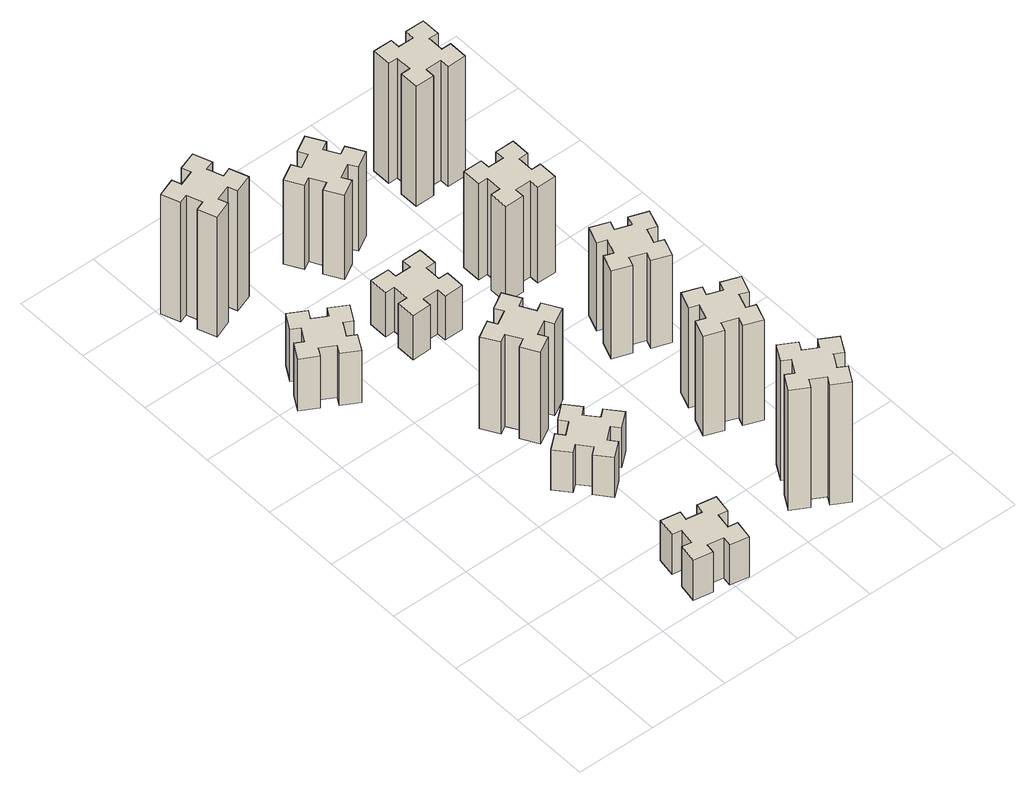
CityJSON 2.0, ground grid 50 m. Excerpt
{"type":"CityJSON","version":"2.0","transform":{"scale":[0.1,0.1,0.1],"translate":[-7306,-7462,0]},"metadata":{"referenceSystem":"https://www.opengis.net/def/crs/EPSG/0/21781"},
"CityObjects":{
"building1":{"type":"Building","attributes":{"class":"1000","function":"1000","usage":"1000","yearOfConstruction":2016,"roofType":"1000","measuredHeight":30,"storeysAboveGround":30,"storeysBelowGround":0},"geometry":[{"type":"Solid","lod":"1","boundaries":[[[[0,1,2,3,4,5,6,7,8,9,10,11,12,13,14,15,16,17,18,19]],[[17,16,20,21]],[[16,15,22,20]],[[15,14,23,22]],[[14,13,24,23]],[[13,12,25,24]],[[12,11,26,25]],[[11,10,27,26]],[[10,9,28,27]],[[9,8,29,28]],[[8,7,30,29]],[[7,6,31,30]],[[6,5,32,31]],[[5,4,33,32]],[[4,3,34,33]],[[3,2,35,34]],[[2,1,36,35]],[[1,0,37,36]],[[0,19,38,37]],[[19,18,39,38]],[[18,17,21,39]],[[24,25,26,27,28,29,30,31,32,33,34,35,36,37,38,39,21,20,22,23]]]]}]},
"building2":{"type":"Building","attributes":{"class":"1000","function":"1000","usage":"1000","yearOfConstruction":2016,"roofType":"1000","measuredHeight":39,"storeysAboveGround":30,"storeysBelowGround":0},"geometry":[{"type":"Solid","lod":"1","boundaries":[[[[40,41,42,43,44,45,46,47,48,49,50,51,52,53,54,55,56,57,58,59]],[[57,56,60,61]],[[56,55,62,60]],[[55,54,63,62]],[[54,53,64,63]],[[53,52,65,64]],[[52,51,66,65]],[[51,50,67,66]],[[50,49,68,67]],[[49,48,69,68]],[[48,47,70,69]],[[47,46,71,70]],[[46,45,72,71]],[[45,44,73,72]],[[44,43,74,73]],[[43,42,75,74]],[[42,41,76,75]],[[41,40,77,76]],[[40,59,78,77]],[[59,58,79,78]],[[58,57,61,79]],[[64,65,66,67,68,69,70,71,72,73,74,75,76,77,78,79,61,60,62,63]]]]}]},
"building3":{"type":"Building","attributes":{"class":"1000","function":"1000","usage":"1000","yearOfConstruction":2016,"roofType":"1000","measuredHeight":90,"storeysAboveGround":30,"storeysBelowGround":0},"geometry":[{"type":"Solid","lod":"1","boundaries":[[[[80,81,82,83,84,85,86,87,88,89,90,91,92,93,94,95,96,97,98,99]],[[97,96,100,101]],[[96,95,102,100]],[[95,94,103,102]],[[94,93,104,103]],[[93,92,105,104]],[[92,91,106,105]],[[91,90,107,106]],[[90,89,108,107]],[[89,88,109,108]],[[88,87,110,109]],[[87,86,111,110]],[[86,85,112,111]],[[85,84,113,112]],[[84,83,114,113]],[[83,82,115,114]],[[82,81,116,115]],[[81,80,117,116]],[[80,99,118,117]],[[99,98,119,118]],[[98,97,101,119]],[[104,105,106,107,108,109,110,111,112,113,114,115,116,117,118,119,101,100,102,103]]]]}]},
"building4":{"type":"Building","attributes":{"class":"1000","function":"1000","usage":"1000","yearOfConstruction":2016,"roofType":"1000","measuredHeight":30,"storeysAboveGround":30,"storeysBelowGround":0},"geometry":[{"type":"Solid","lod":"1","boundaries":[[[[120,121,122,123,124,125,126,127,128,129,130,131,132,133,134,135,136,137,138,139]],[[137,136,140,141]],[[136,135,142,140]],[[135,134,143,142]],[[134,133,144,143]],[[133,132,145,144]],[[132,131,146,145]],[[131,130,147,146]],[[130,129,148,147]],[[129,128,149,148]],[[128,127,150,149]],[[127,126,151,150]],[[126,125,152,151]],[[125,124,153,152]],[[124,123,154,153]],[[123,122,155,154]],[[122,121,156,155]],[[121,120,157,156]],[[120,139,158,157]],[[139,138,159,158]],[[138,137,141,159]],[[144,145,146,147,148,149,150,151,152,153,154,155,156,157,158,159,141,140,142,143]]]]}]},
"building5":{"type":"Building","attributes":{"class":"1000","function":"1000","usage":"1000","yearOfConstruction":2016,"roofType":"1000","measuredHeight":69,"storeysAboveGround":30,"storeysBelowGround":0},"geometry":[{"type":"Solid","lod":"1","boundaries":[[[[160,161,162,163,164,165,166,167,168,169,170,171,172,173,174,175,176,177,178,179]],[[177,176,180,181]],[[176,175,182,180]],[[175,174,183,182]],[[174,173,184,183]],[[173,172,185,184]],[[172,171,186,185]],[[171,170,187,186]],[[170,169,188,187]],[[169,168,189,188]],[[168,167,190,189]],[[167,166,191,190]],[[166,165,192,191]],[[165,164,193,192]],[[164,163,194,193]],[[163,162,195,194]],[[162,161,196,195]],[[161,160,197,196]],[[160,179,198,197]],[[179,178,199,198]],[[178,177,181,199]],[[184,185,186,187,188,189,190,191,192,193,194,195,196,197,198,199,181,180,182,183]]]]}]},
"building6":{"type":"Building","attributes":{"class":"1000","function":"1000","usage":"1000","yearOfConstruction":2016,"roofType":"1000","measuredHeight":33,"storeysAboveGround":30,"storeysBelowGround":0},"geometry":[{"type":"Solid","lod":"1","boundaries":[[[[200,201,202,203,204,205,206,207,208,209,210,211,212,213,214,215,216,217,218,219]],[[217,216,220,221]],[[216,215,222,220]],[[215,214,223,222]],[[214,213,224,223]],[[213,212,225,224]],[[212,211,226,225]],[[211,210,227,226]],[[210,209,228,227]],[[209,208,229,228]],[[208,207,230,229]],[[207,206,231,230]],[[206,205,232,231]],[[205,204,233,232]],[[204,203,234,233]],[[203,202,235,234]],[[202,201,236,235]],[[201,200,237,236]],[[200,219,238,237]],[[219,218,239,238]],[[218,217,221,239]],[[224,225,226,227,228,229,230,231,232,233,234,235,236,237,238,239,221,220,222,223]]]]}]},
"building7":{"type":"Building","attributes":{"class":"1000","function":"1000","usage":"1000","yearOfConstruction":2016,"roofType":"1000","measuredHeight":90,"storeysAboveGround":30,"storeysBelowGround":0},"geometry":[{"type":"Solid","lod":"1","boundaries":[[[[240,241,242,243,244,245,246,247,248,249,250,251,252,253,254,255,256,257,258,259]],[[257,256,260,261]],[[256,255,262,260]],[[255,254,263,262]],[[254,253,264,263]],[[253,252,265,264]],[[252,251,266,265]],[[251,250,267,266]],[[250,249,268,267]],[[249,248,269,268]],[[248,247,270,269]],[[247,246,271,270]],[[246,245,272,271]],[[245,244,273,272]],[[244,243,274,273]],[[243,242,275,274]],[[242,241,276,275]],[[241,240,277,276]],[[240,259,278,277]],[[259,258,279,278]],[[258,257,261,279]],[[264,265,266,267,268,269,270,271,272,273,274,275,276,277,278,279,261,260,262,263]]]]}]},
"building8":{"type":"Building","attributes":{"class":"1000","function":"1000","usage":"1000","yearOfConstruction":2016,"roofType":"1000","measuredHeight":63,"storeysAboveGround":30,"storeysBelowGround":0},"geometry":[{"type":"Solid","lod":"1","boundaries":[[[[280,281,282,283,284,285,286,287,288,289,290,291,292,293,294,295,296,297,298,299]],[[297,296,300,301]],[[296,295,302,300]],[[295,294,303,302]],[[294,293,304,303]],[[293,292,305,304]],[[292,291,306,305]],[[291,290,307,306]],[[290,289,308,307]],[[289,288,309,308]],[[288,287,310,309]],[[287,286,311,310]],[[286,285,312,311]],[[285,284,313,312]],[[284,283,314,313]],[[283,282,315,314]],[[282,281,316,315]],[[281,280,317,316]],[[280,299,318,317]],[[299,298,319,318]],[[298,297,301,319]],[[304,305,306,307,308,309,310,311,312,313,314,315,316,317,318,319,301,300,302,303]]]]}]},
"building9":{"type":"Building","attributes":{"class":"1000","function":"1000","usage":"1000","yearOfConstruction":2016,"roofType":"1000","measuredHeight":75,"storeysAboveGround":30,"storeysBelowGround":0},"geometry":[{"type":"Solid","lod":"1","boundaries":[[[[320,321,322,323,324,325,326,327,328,329,330,331,332,333,334,335,336,337,338,339]],[[337,336,340,341]],[[336,335,342,340]],[[335,334,343,342]],[[334,333,344,343]],[[333,332,345,344]],[[332,331,346,345]],[[331,330,347,346]],[[330,329,348,347]],[[329,328,349,348]],[[328,327,350,349]],[[327,326,351,350]],[[326,325,352,351]],[[325,324,353,352]],[[324,323,354,353]],[[323,322,355,354]],[[322,321,356,355]],[[321,320,357,356]],[[320,339,358,357]],[[339,338,359,358]],[[338,337,341,359]],[[344,345,346,347,348,349,350,351,352,353,354,355,356,357,358,359,341,340,342,343]]]]}]},
"building10":{"type":"Building","attributes":{"class":"1000","function":"1000","usage":"1000","yearOfConstruction":2016,"roofType":"1000","measuredHeight":66,"storeysAboveGround":30,"storeysBelowGround":0},"geometry":[{"type":"Solid","lod":"1","boundaries":[[[[360,361,362,363,364,365,366,367,368,369,370,371,372,373,374,375,376,377,378,379]],[[377,376,380,381]],[[376,375,382,380]],[[375,374,383,382]],[[374,373,384,383]],[[373,372,385,384]],[[372,371,386,385]],[[371,370,387,386]],[[370,369,388,387]],[[369,368,389,388]],[[368,367,390,389]],[[367,366,391,390]],[[366,365,392,391]],[[365,364,393,392]],[[364,363,394,393]],[[363,362,395,394]],[[362,361,396,395]],[[361,360,397,396]],[[360,379,398,397]],[[379,378,399,398]],[[378,377,381,399]],[[384,385,386,387,388,389,390,391,392,393,394,395,396,397,398,399,381,380,382,383]]]]}]},
"building11":{"type":"Building","attributes":{"class":"1000","function":"1000","usage":"1000","yearOfConstruction":2016,"roofType":"1000","measuredHeight":72,"storeysAboveGround":30,"storeysBelowGround":0},"geometry":[{"type":"Solid","lod":"1","boundaries":[[[[400,401,402,403,404,405,406,407,408,409,410,411,412,413,414,415,416,417,418,419]],[[417,416,420,421]],[[416,415,422,420]],[[415,414,423,422]],[[414,413,424,423]],[[413,412,425,424]],[[412,411,426,425]],[[411,410,427,426]],[[410,409,428,427]],[[409,408,429,428]],[[408,407,430,429]],[[407,406,431,430]],[[406,405,432,431]],[[405,404,433,432]],[[404,403,434,433]],[[403,402,435,434]],[[402,401,436,435]],[[401,400,437,436]],[[400,419,438,437]],[[419,418,439,438]],[[418,417,421,439]],[[424,425,426,427,428,429,430,431,432,433,434,435,436,437,438,439,421,420,422,423]]]]}]},
"building12":{"type":"Building","attributes":{"class":"1000","function":"1000","usage":"1000","yearOfConstruction":2016,"roofType":"1000","measuredHeight":90,"storeysAboveGround":30,"storeysBelowGround":0},"geometry":[{"type":"Solid","lod":"1","boundaries":[[[[440,441,442,443,444,445,446,447,448,449,450,451,452,453,454,455,456,457,458,459]],[[457,456,460,461]],[[456,455,462,460]],[[455,454,463,462]],[[454,453,464,463]],[[453,452,465,464]],[[452,451,466,465]],[[451,450,467,466]],[[450,449,468,467]],[[449,448,469,468]],[[448,447,470,469]],[[447,446,471,470]],[[446,445,472,471]],[[445,444,473,472]],[[444,443,474,473]],[[443,442,475,474]],[[442,441,476,475]],[[441,440,477,476]],[[440,459,478,477]],[[459,458,479,478]],[[458,457,461,479]],[[464,465,466,467,468,469,470,471,472,473,474,475,476,477,478,479,461,460,462,463]]]]}]}
},
"vertices":[
[866,274,0],[848,175,0],[789,186,0],[768,67,0],[887,47,0],[897,106,0],[995,88,0],[985,29,0],[1103,8,0],[1124,127,0],[1065,137,0],[1082,235,0],[1141,225,0],[1162,343,0],[1044,364,0],[1034,305,0],[935,322,0],[946,381,0],[827,402,0],[807,284,0],[935,322,300],[946,381,300],[1034,305,300],[1044,364,300],[1162,343,300],[1141,225,300],[1082,235,300],[1065,137,300],[1124,127,300],[1103,8,300],[985,29,300],[995,88,300],[897,106,300],[887,47,300],[768,67,300],[789,186,300],[848,175,300],[866,274,300],[807,284,300],[827,402,300],
[396,2427,0],[446,2514,0],[498,2484,0],[558,2588,0],[454,2648,0],[424,2596,0],[337,2646,0],[367,2698,0],[263,2758,0],[203,2654,0],[255,2624,0],[205,2537,0],[153,2567,0],[93,2463,0],[197,2403,0],[227,2455,0],[314,2405,0],[284,2353,0],[388,2293,0],[448,2397,0],[314,2405,390],[284,2353,390],[227,2455,390],[197,2403,390],[93,2463,390],[153,2567,390],[205,2537,390],[255,2624,390],[203,2654,390],[263,2758,390],[367,2698,390],[337,2646,390],[424,2596,390],[454,2648,390],[558,2588,390],[498,2484,390],[446,2514,390],[396,2427,390],[448,2397,390],[388,2293,390],
[216,3245,0],[310,3279,0],[330,3223,0],[443,3264,0],[402,3377,0],[346,3356,0],[312,3450,0],[368,3470,0],[327,3583,0],[214,3542,0],[235,3486,0],[141,3452,0],[120,3508,0],[7,3467,0],[49,3354,0],[105,3375,0],[139,3281,0],[83,3260,0],[124,3147,0],[237,3189,0],[139,3281,900],[83,3260,900],[105,3375,900],[49,3354,900],[7,3467,900],[120,3508,900],[141,3452,900],[235,3486,900],[214,3542,900],[327,3583,900],[368,3470,900],[312,3450,900],[346,3356,900],[402,3377,900],[443,3264,900],[330,3223,900],[310,3279,900],[216,3245,900],[237,3189,900],[124,3147,900],
[998,1029,0],[1074,1093,0],[1113,1047,0],[1205,1124,0],[1128,1216,0],[1082,1178,0],[1017,1254,0],[1063,1293,0],[986,1385,0],[894,1308,0],[933,1262,0],[856,1197,0],[818,1243,0],[726,1166,0],[803,1074,0],[849,1113,0],[913,1036,0],[867,998,0],[944,906,0],[1036,983,0],[913,1036,300],[867,998,300],[849,1113,300],[803,1074,300],[726,1166,300],[818,1243,300],[856,1197,300],[933,1262,300],[894,1308,300],[986,1385,300],[1063,1293,300],[1017,1254,300],[1082,1178,300],[1128,1216,300],[1205,1124,300],[1113,1047,300],[1074,1093,300],[998,1029,300],[1036,983,300],[944,906,300],
[845,1674,0],[895,1587,0],[843,1557,0],[903,1453,0],[1007,1513,0],[977,1565,0],[1064,1615,0],[1094,1563,0],[1198,1623,0],[1138,1727,0],[1086,1697,0],[1036,1784,0],[1088,1814,0],[1028,1918,0],[924,1858,0],[954,1806,0],[867,1756,0],[837,1808,0],[733,1748,0],[793,1644,0],[867,1756,690],[837,1808,690],[954,1806,690],[924,1858,690],[1028,1918,690],[1088,1814,690],[1036,1784,690],[1086,1697,690],[1138,1727,690],[1198,1623,690],[1094,1563,690],[1064,1615,690],[977,1565,690],[1007,1513,690],[903,1453,690],[843,1557,690],[895,1587,690],[845,1674,690],[793,1644,690],[733,1748,690],
[1075,2475,0],[1075,2575,0],[1135,2575,0],[1135,2695,0],[1015,2695,0],[1015,2635,0],[915,2635,0],[915,2695,0],[795,2695,0],[795,2575,0],[855,2575,0],[855,2475,0],[795,2475,0],[795,2355,0],[915,2355,0],[915,2415,0],[1015,2415,0],[1015,2355,0],[1135,2355,0],[1135,2475,0],[1015,2415,330],[1015,2355,330],[915,2415,330],[915,2355,330],[795,2355,330],[795,2475,330],[855,2475,330],[855,2575,330],[795,2575,330],[795,2695,330],[915,2695,330],[915,2635,330],[1015,2635,330],[1015,2695,330],[1135,2695,330],[1135,2575,330],[1075,2575,330],[1075,2475,330],[1135,2475,330],[1135,2355,330],
[1904,376,0],[1817,426,0],[1847,478,0],[1743,538,0],[1683,434,0],[1735,404,0],[1685,317,0],[1633,347,0],[1573,243,0],[1677,183,0],[1707,235,0],[1794,185,0],[1764,133,0],[1868,73,0],[1928,177,0],[1876,207,0],[1926,294,0],[1978,264,0],[2038,368,0],[1934,428,0],[1926,294,900],[1978,264,900],[1876,207,900],[1928,177,900],[1868,73,900],[1764,133,900],[1794,185,900],[1707,235,900],[1677,183,900],[1573,243,900],[1633,347,900],[1685,317,900],[1735,404,900],[1683,434,900],[1743,538,900],[1847,478,900],[1817,426,900],[1904,376,900],[1934,428,900],[2038,368,900],
[1086,3277,0],[1036,3364,0],[1088,3394,0],[1028,3498,0],[924,3438,0],[954,3386,0],[867,3336,0],[837,3388,0],[733,3328,0],[793,3224,0],[845,3254,0],[895,3167,0],[843,3137,0],[903,3033,0],[1007,3093,0],[977,3145,0],[1064,3195,0],[1094,3143,0],[1198,3203,0],[1138,3307,0],[1064,3195,630],[1094,3143,630],[977,3145,630],[1007,3093,630],[903,3033,630],[843,3137,630],[895,3167,630],[845,3254,630],[793,3224,630],[733,3328,630],[837,3388,630],[867,3336,630],[954,3386,630],[924,3438,630],[1028,3498,630],[1088,3394,630],[1036,3364,630],[1086,3277,630],[1138,3307,630],[1198,3203,630],
[1721,959,0],[1815,925,0],[1794,869,0],[1907,827,0],[1948,940,0],[1892,961,0],[1926,1055,0],[1982,1034,0],[2023,1147,0],[1910,1188,0],[1890,1132,0],[1796,1166,0],[1817,1222,0],[1704,1263,0],[1663,1150,0],[1719,1130,0],[1685,1036,0],[1629,1057,0],[1587,944,0],[1700,903,0],[1685,1036,750],[1629,1057,750],[1719,1130,750],[1663,1150,750],[1704,1263,750],[1817,1222,750],[1796,1166,750],[1890,1132,750],[1910,1188,750],[2023,1147,750],[1982,1034,750],[1926,1055,750],[1892,961,750],[1948,940,750],[1907,827,750],[1794,869,750],[1815,925,750],[1721,959,750],[1700,903,750],[1587,944,750],
[1890,1872,0],[1796,1906,0],[1817,1962,0],[1704,2003,0],[1663,1890,0],[1719,1870,0],[1685,1776,0],[1629,1797,0],[1587,1684,0],[1700,1643,0],[1721,1699,0],[1815,1665,0],[1794,1609,0],[1907,1567,0],[1948,1680,0],[1892,1701,0],[1926,1795,0],[1982,1774,0],[2023,1887,0],[1910,1928,0],[1926,1795,660],[1982,1774,660],[1892,1701,660],[1948,1680,660],[1907,1567,660],[1794,1609,660],[1815,1665,660],[1721,1699,660],[1700,1643,660],[1587,1684,660],[1629,1797,660],[1685,1776,660],[1719,1870,660],[1663,1890,660],[1704,2003,660],[1817,1962,660],[1796,1906,660],[1890,1872,660],[1910,1928,660],[2023,1887,660],
[1655,2635,0],[1555,2635,0],[1555,2695,0],[1435,2695,0],[1435,2575,0],[1495,2575,0],[1495,2475,0],[1435,2475,0],[1435,2355,0],[1555,2355,0],[1555,2415,0],[1655,2415,0],[1655,2355,0],[1775,2355,0],[1775,2475,0],[1715,2475,0],[1715,2575,0],[1775,2575,0],[1775,2695,0],[1655,2695,0],[1715,2575,720],[1775,2575,720],[1715,2475,720],[1775,2475,720],[1775,2355,720],[1655,2355,720],[1655,2415,720],[1555,2415,720],[1555,2355,720],[1435,2355,720],[1435,2475,720],[1495,2475,720],[1495,2575,720],[1435,2575,720],[1435,2695,720],[1555,2695,720],[1555,2635,720],[1655,2635,720],[1655,2695,720],[1775,2695,720],
[1655,3255,0],[1755,3255,0],[1755,3195,0],[1875,3195,0],[1875,3315,0],[1815,3315,0],[1815,3415,0],[1875,3415,0],[1875,3535,0],[1755,3535,0],[1755,3475,0],[1655,3475,0],[1655,3535,0],[1535,3535,0],[1535,3415,0],[1595,3415,0],[1595,3315,0],[1535,3315,0],[1535,3195,0],[1655,3195,0],[1595,3315,900],[1535,3315,900],[1595,3415,900],[1535,3415,900],[1535,3535,900],[1655,3535,900],[1655,3475,900],[1755,3475,900],[1755,3535,900],[1875,3535,900],[1875,3415,900],[1815,3415,900],[1815,3315,900],[1875,3315,900],[1875,3195,900],[1755,3195,900],[1755,3255,900],[1655,3255,900],[1655,3195,900],[1535,3195,900]
]}
